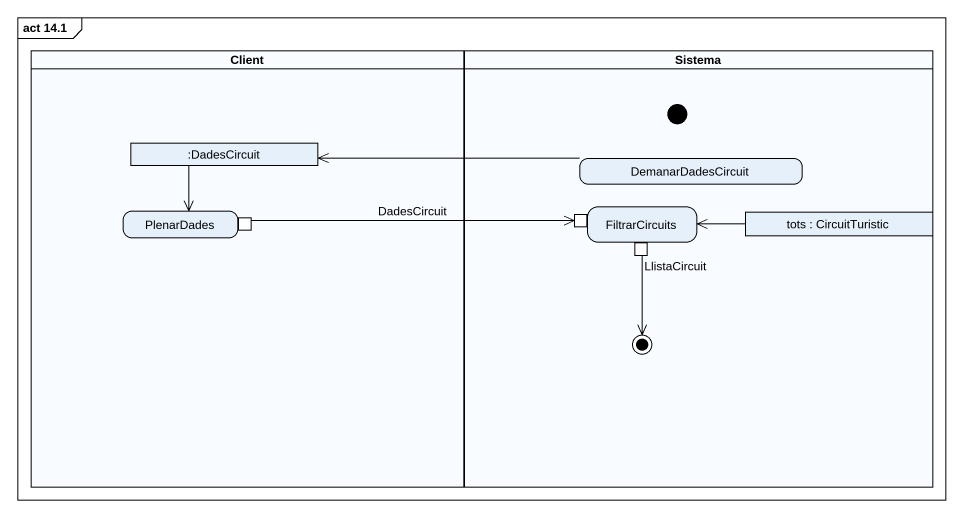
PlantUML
@startuml
mainframe act 14.1
hide empty description
state Client <<partition>> {
  state ":DadesCircuit" as DadesCircuit <<object>>
  state PlenarDades {
    state pin1 <<outputPin>>
  }
}
state Sistema <<partition>> {
  state initial1 <<start>>
  state DemanarDadesCircuit
  state FiltrarCircuits {
    state pin2 <<inputPin>>
    state LlistaCircuit <<outputPin>>
  }
  state "tots : CircuitTuristic" as tots <<object>>
  state final1 <<end>>
}
DadesCircuit --> PlenarDades
DemanarDadesCircuit -left-> DadesCircuit
pin1 -right-> pin2 : DadesCircuit
LlistaCircuit --> final1
tots -left-> FiltrarCircuits
@enduml
